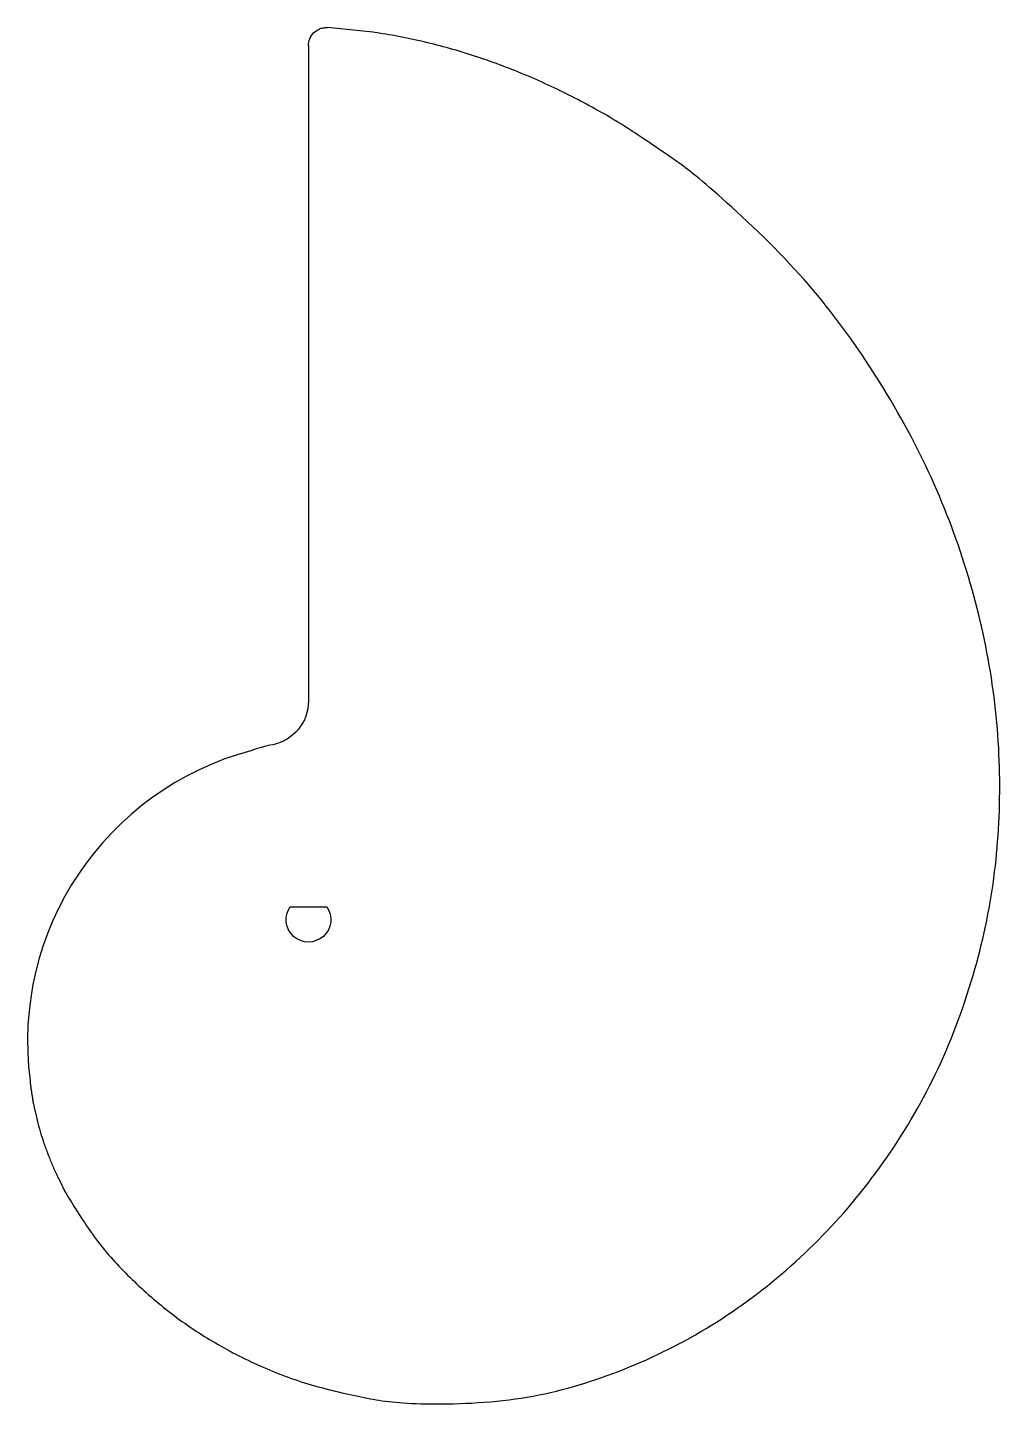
# Model space of a CAD drawing. Header units: millimetres. Extents: x -31 to 77, y -54 to 100.
import ezdxf

# ---------------------------------------------------------------- set-up
doc = ezdxf.new("R2010")
doc.units = ezdxf.units.MM

msp = doc.modelspace()

# ---------------------------------------------------------------- linework, layer by layer
msp.add_lwpolyline([(0, 97.91), (0, 24.49, -0.356394), (-4, 19.6, 0.032092), (-6.47, 18.92, 0.375758), (-31.18, -18)], format="xyb")
msp.add_lwpolyline([(-2.04, 1.45), (2.04, 1.45, -1.939563)], format="xyb", close=True)
for points, degree, knots in [([(-31.18, -18), (-30.54, -24.17), (-23.91, -41.97), (37.33, -84.96), (124.29, 3.85), (57.12, 96.61), (2.12, 99.91)], 4, [0.2276962, 0.2276962, 0.2276962, 0.2276962, 0.2276962, 0.3201751, 0.489572, 0.995134, 0.995134, 0.995134, 0.995134, 0.995134]), ([(0, 97.91), (0, 98.17), (0.05, 98.43), (0.25, 98.91), (0.39, 99.13), (0.76, 99.5), (0.98, 99.65), (1.36, 99.81), (1.51, 99.86), (1.81, 99.91), (1.97, 99.92), (2.12, 99.91)], 3, [0, 0, 0, 0, 0.0781289, 0.0781289, 0.1562578, 0.1562578, 0.2343867, 0.2343867, 0.2806815, 0.2806815, 0.3269763, 0.3269763, 0.3269763, 0.3269763])]:
    msp.add_open_spline(points, degree=degree, knots=knots)

doc.saveas('drawing.dxf')
